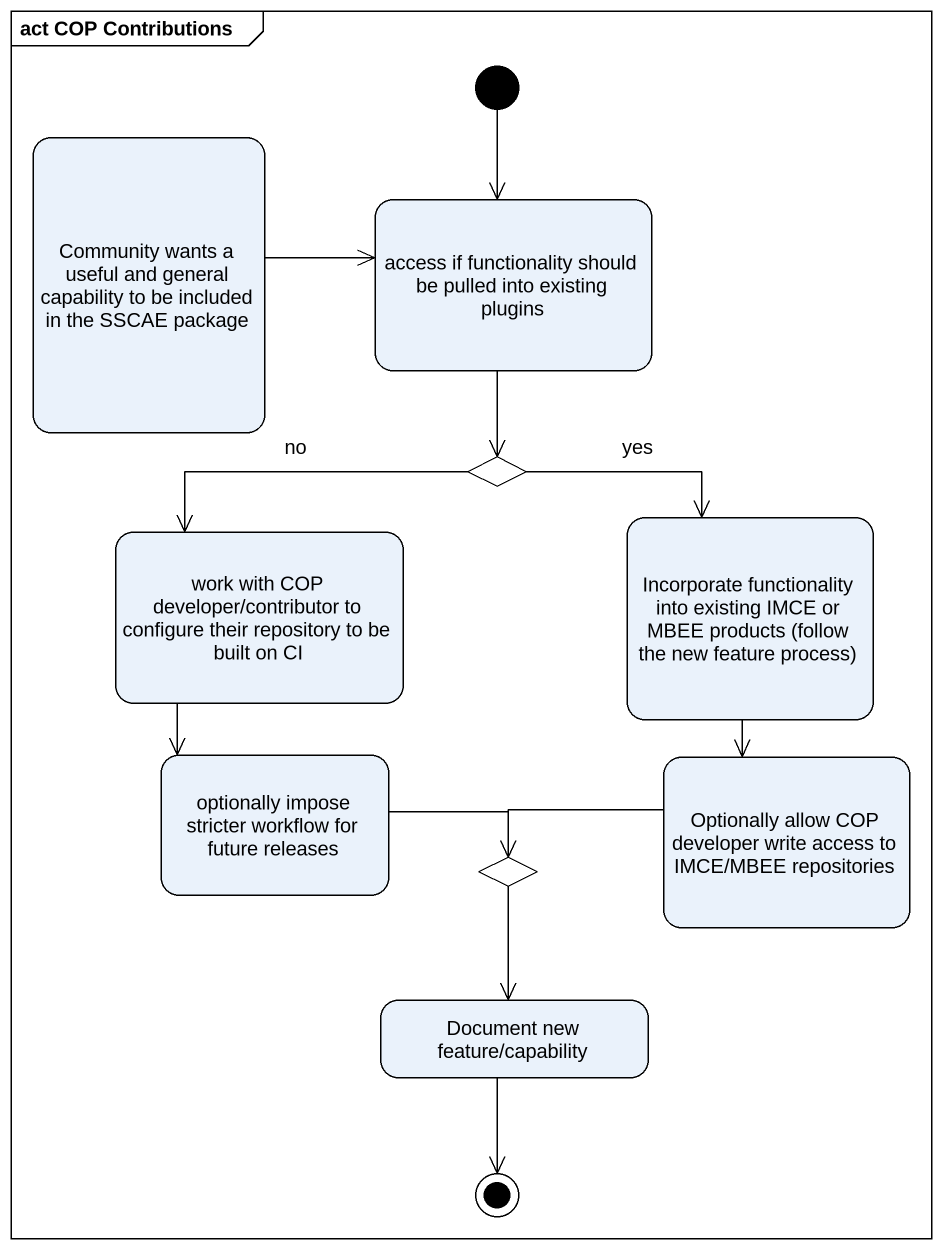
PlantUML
@startuml
mainframe act COP Contributions
hide empty description
state "Community wants a useful and general capability to be included in the SSCAE package" as Community_wants_a_useful
state "access if functionality should be pulled into existing plugins" as access_if_functionality
state choice1 <<choice>>
state "work with COP developer/contributor to configure their repository to be built on CI" as work_with_COP_developer
state "Incorporate functionality into existing IMCE or MBEE products (follow the new feature process)" as Incorporate_functionality
state "optionally impose stricter workflow for future releases" as optionally_impose_stricter
state "Optionally allow COP developer write access to IMCE/MBEE repositories" as Optionally_allow_COP
state choice2 <<choice>>
state "Document new feature/capability" as Document_new_feature
[*] --> access_if_functionality
Community_wants_a_useful -right-> access_if_functionality
access_if_functionality --> choice1
choice1 --> work_with_COP_developer : no
choice1 -right-> Incorporate_functionality : yes
work_with_COP_developer --> optionally_impose_stricter
Incorporate_functionality --> Optionally_allow_COP
optionally_impose_stricter -right-> choice2
Optionally_allow_COP -left-> choice2
choice2 --> Document_new_feature
Document_new_feature --> [*]
@enduml
